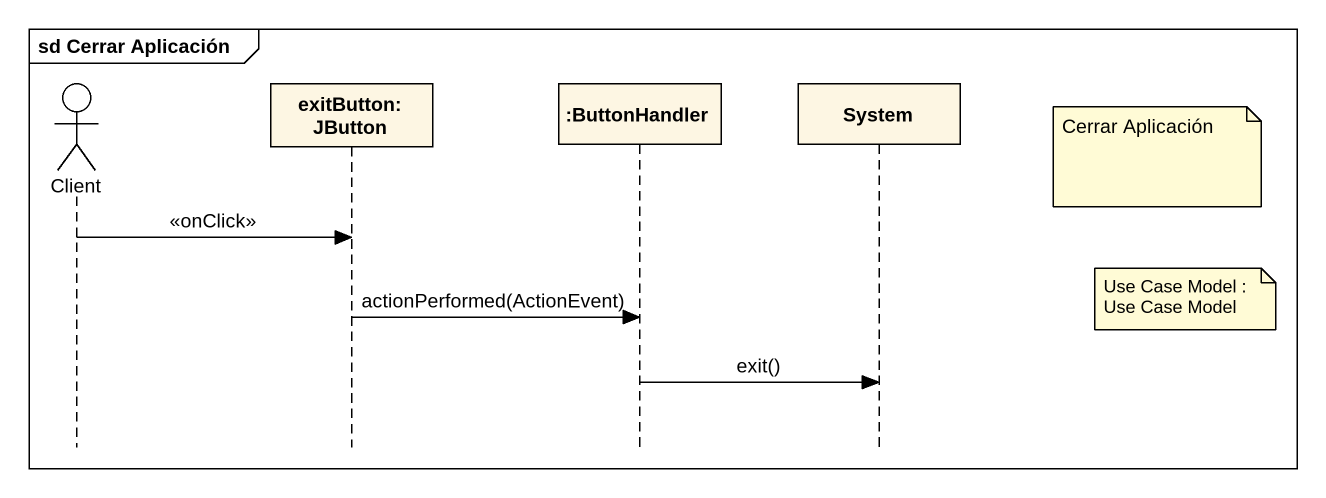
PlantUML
@startuml
mainframe sd Cerrar Aplicación
hide footbox
actor Client
participant "exitButton: JButton" as exitButton_JButton
participant ":ButtonHandler" as ButtonHandler
participant System

note right of System : Cerrar Aplicación
Client -> exitButton_JButton : <<onClick>>
note right of System : Use Case Model : Use Case Model
exitButton_JButton -> ButtonHandler : actionPerformed(ActionEvent)
ButtonHandler -> System : exit()
@enduml
